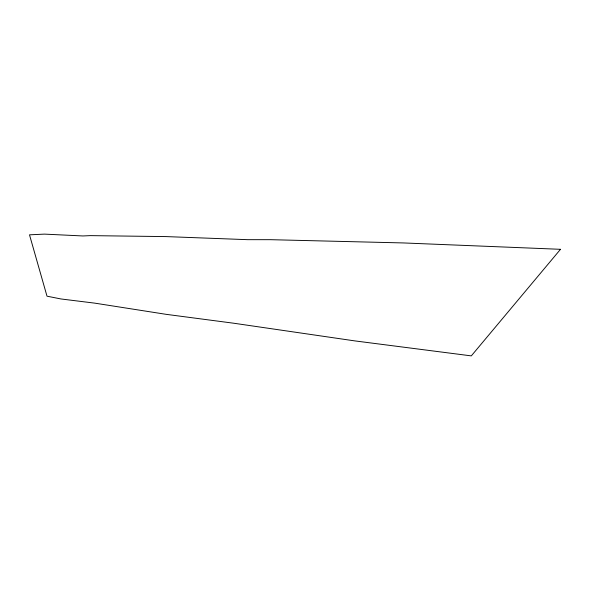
<?xml version="1.0" encoding="UTF-8"?>
<svg xmlns="http://www.w3.org/2000/svg" width="590" height="590" viewBox="0 0 590 590"><rect width="100%" height="100%" fill="white"/><g stroke="black" fill="none" stroke-linecap="round" stroke-linejoin="round"><path stroke-width="0.89" d="M560.5 249.312L471.307 355.881L354.87 340.902L233.677 323.217L166.174 314.337L94.71 303.135L60.954 298.96L47.001 296.18L29.5 234.827L44.493 234.119L82.939 235.956L90.292 235.624L165.908 236.59L247.645 239.673L270.699 239.688L403.427 242.94L560.5 249.312"/></g></svg>
